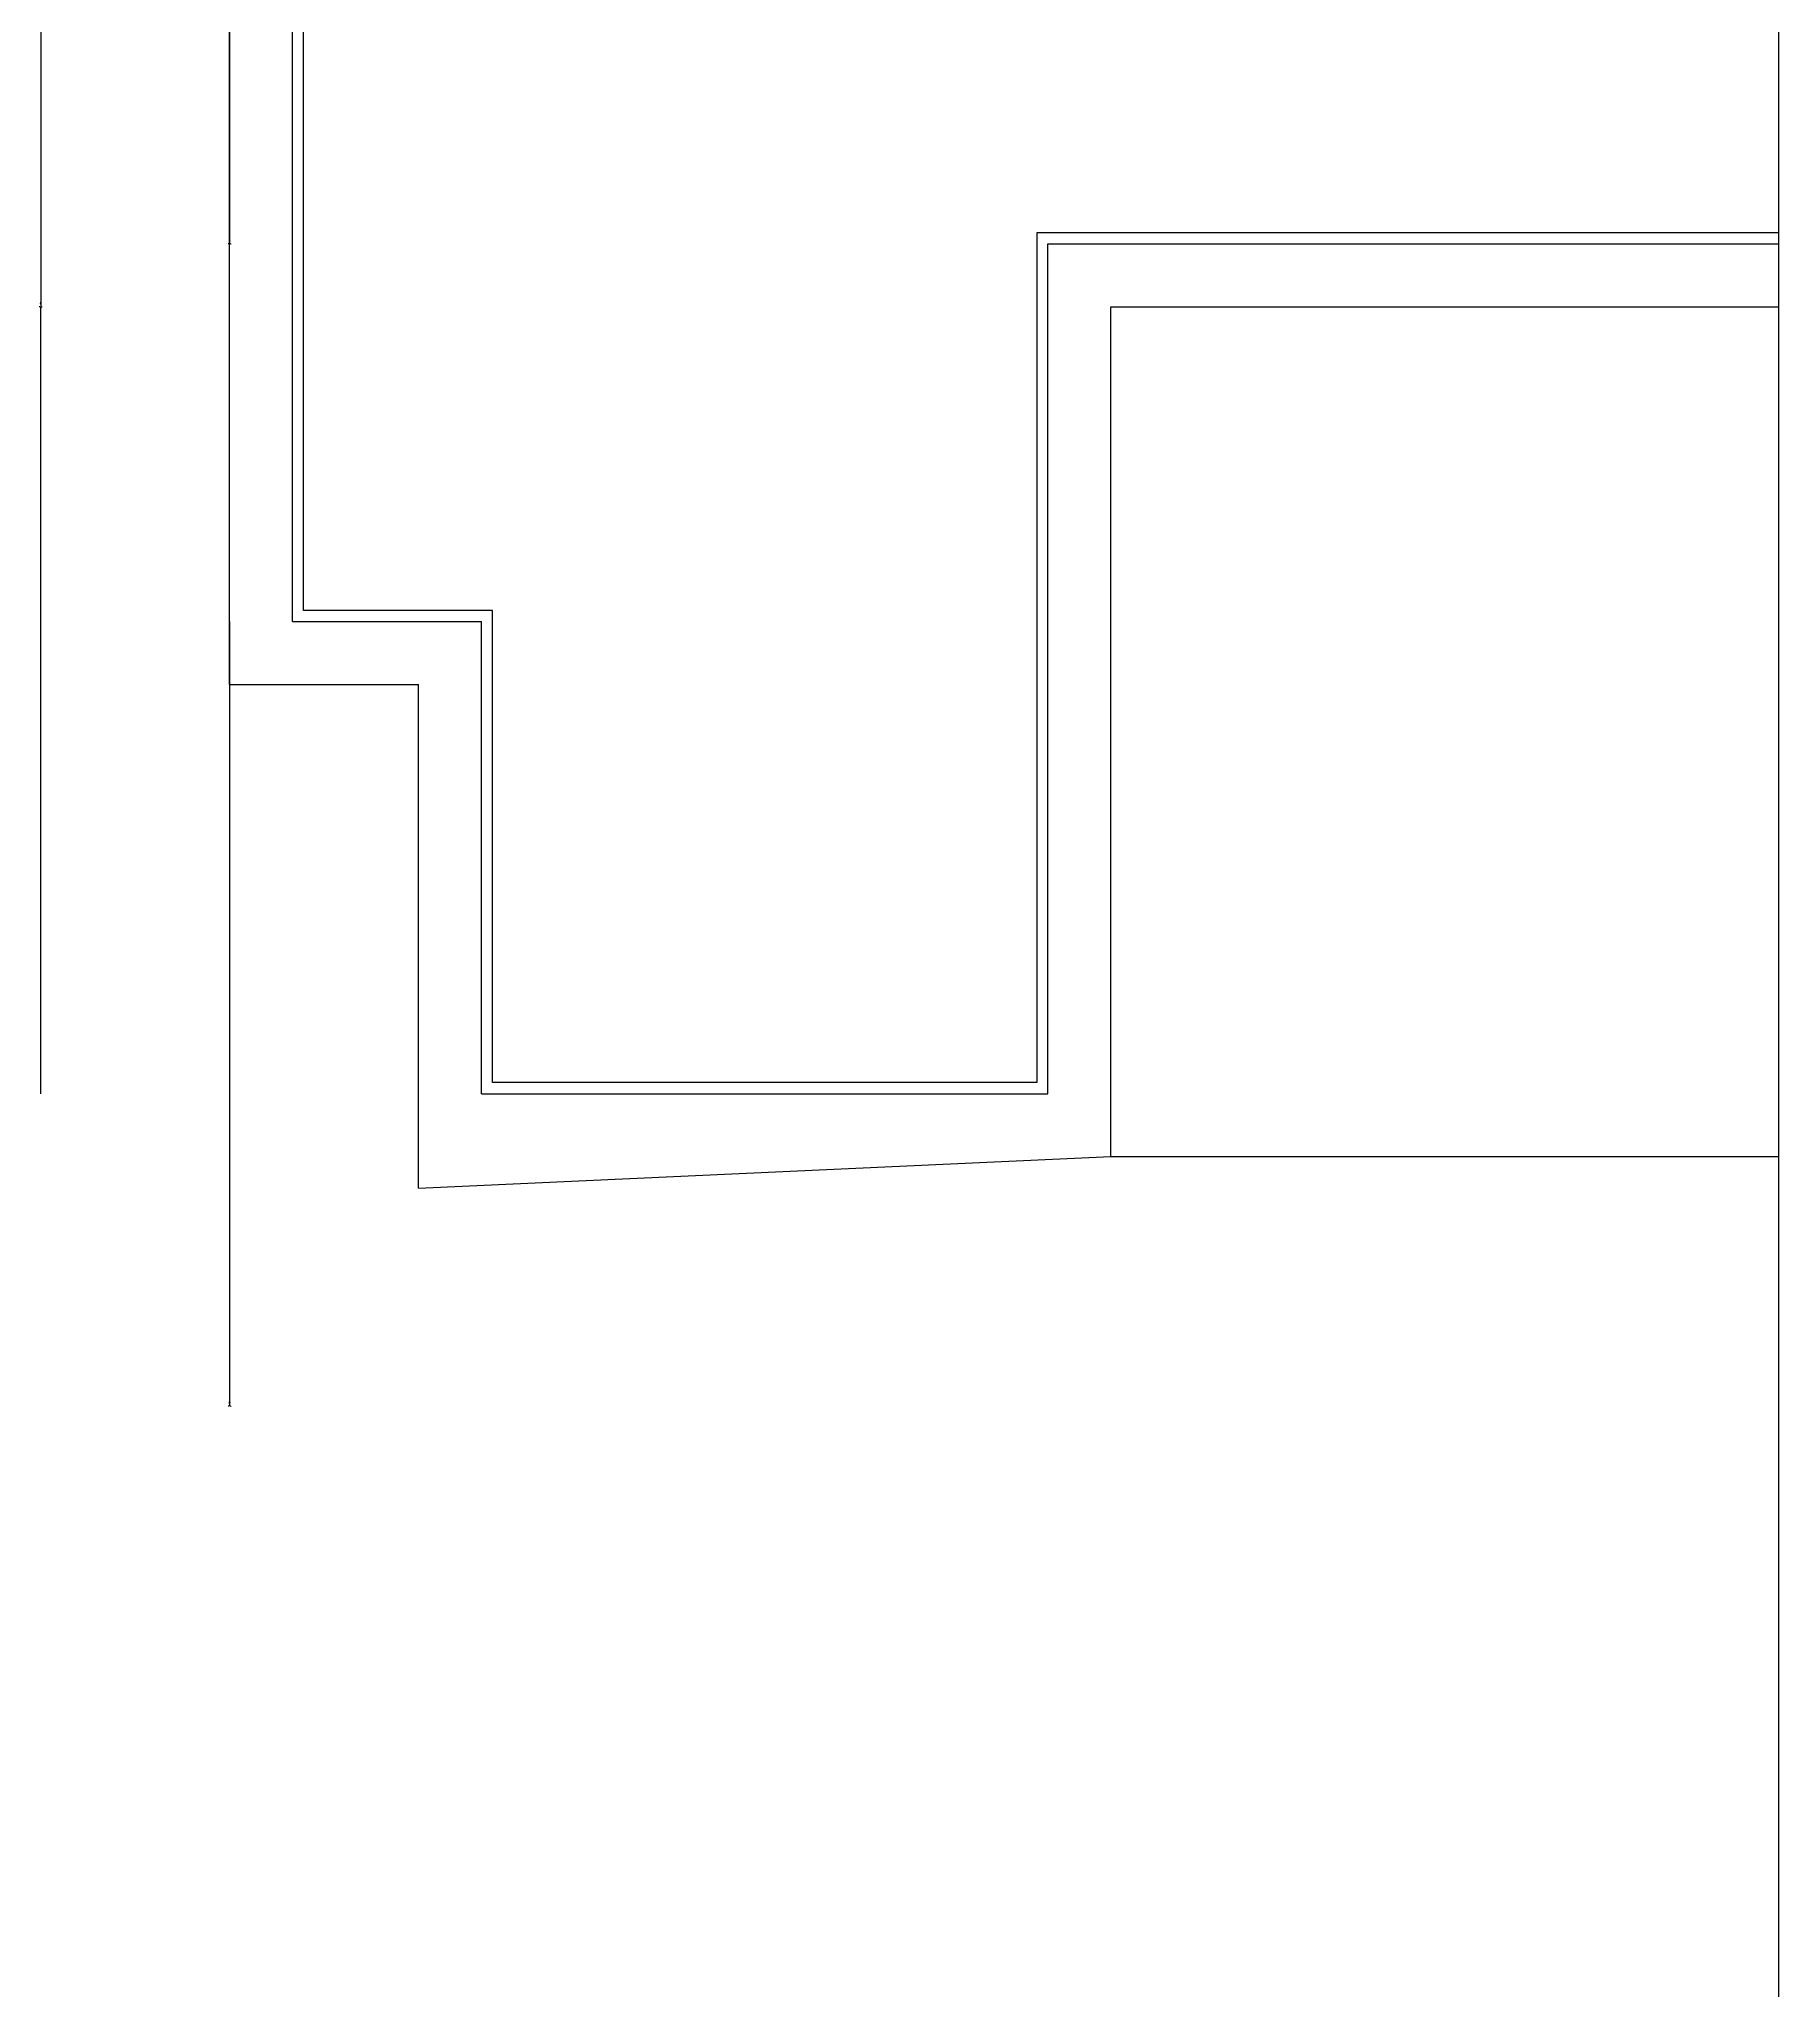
# Model space of a CAD drawing. Header units: metres. Extents: x 2560 to 14440, y -4690 to 3710.
# Drawn here: x 11755 to 12307, y 903 to 1525 of the extents above; entities that cross this region are included whole.
import ezdxf

# ---------------------------------------------------------------- set-up
doc = ezdxf.new("R2010")
doc.units = ezdxf.units.M
for name, color, linetype in [('LM', 141, 'Continuous'), ('OTHER', 7, 'Continuous'), ('PUB_DIM', 3, 'Continuous'), ('PUB_WALL', 7, 'Continuous'), ('S_WALL', 7, 'Continuous')]:
    doc.layers.add(name, color=color, linetype=linetype)
doc.dimstyles.get("Standard").update_dxf_attribs({"dimtxt": 2.5, "dimasz": 2.5, "dimexe": 1.25, "dimexo": 0.625, "dimtad": 1, "dimcen": 2.5, "dimazin": 3, "dimtfac": 1, "dimtmove": 0, "dimatfit": 3})

# ---------------------------------------------------------------- blocks, each defined once
blk = doc.blocks.new('*D33')
for p, q in [((11755.11, 1690), (11755.11, 1440)), ((11754.86, 1440), (11754.61, 1440)), ((11755.11, 1190), (11755.11, 1440)), ((11755.11, 1440), (11755.11, 1440)), ((11755.36, 1440), (11755.61, 1440))]:
    blk.add_line(p, q)
at = {"layer": 'Defpoints'}
for p in [(11755.11, 1690), (11755.11, 1440), (11755.11, 1190)]:
    blk.add_point(p, dxfattribs=at)
at = {"layer": 'PUB_DIM', "insert": (11755.11, 1441.125), "char_height": 1, "attachment_point": 5}
blk.add_mtext('0', dxfattribs=at)
blk = doc.blocks.new('*D34')
for p, q in [((11815.11, 1590), (11815.11, 1460)), ((11814.86, 1460), (11814.61, 1460)), ((11815.11, 1340), (11815.11, 1460)), ((11815.11, 1460), (11815.11, 1460)), ((11815.36, 1460), (11815.61, 1460))]:
    blk.add_line(p, q)
at = {"layer": 'Defpoints'}
for p in [(11815.11, 1590), (11815.11, 1460), (11815.11, 1340)]:
    blk.add_point(p, dxfattribs=at)
at = {"layer": 'PUB_DIM', "insert": (11815.11, 1461.125), "char_height": 1, "attachment_point": 5}
blk.add_mtext('0', dxfattribs=at)
blk = doc.blocks.new('*D35')
for p, q in [((11815.11, 1340), (11815.11, 1090.74)), ((11815.11, 1190), (11815.11, 1090.74)), ((11814.86, 1090.74), (11814.61, 1090.74)), ((11815.11, 1090.74), (11815.11, 1090.74)), ((11815.36, 1090.74), (11815.61, 1090.74))]:
    blk.add_line(p, q)
at = {"layer": 'Defpoints'}
for p in [(11815.11, 1340), (11815.11, 1190), (11815.11, 1090.74)]:
    blk.add_point(p, dxfattribs=at)
at = {"layer": 'PUB_DIM', "insert": (11815.11, 1091.865), "char_height": 1, "attachment_point": 5}
blk.add_mtext('0', dxfattribs=at)

msp = doc.modelspace()

# ---------------------------------------------------------------- linework, layer by layer
at = {"layer": 'LM'}
for p, q in [((11815.11, 1320), (11815.11, 1610)), ((12095.11, 1440), (12307.3, 1440)), ((12095.11, 1170), (12095.11, 1440)), ((11815.11, 1320), (11875.11, 1320)), ((11875.11, 1160), (11875.11, 1320)), ((11875.11, 1160), (12095.11, 1170)), ((12095.11, 1170), (12307.3, 1170))]:
    msp.add_line(p, q, dxfattribs=at)
at = {"layer": 'OTHER'}
msp.add_line((12307.3, 903.08), (12307.3, 1907.41), dxfattribs=at)
at = {"layer": 'PUB_WALL'}
msp.add_lwpolyline([(12307.3, 1463.5), (12071.61, 1463.5), (12071.61, 1193.5), (11898.61, 1193.5), (11898.61, 1343.5), (11838.61, 1343.5), (11838.61, 1586.5), (11898.61, 1586.5), (11898.61, 1686.5), (12071.61, 1686.5), (12071.61, 1536.5), (12307.3, 1536.5)], dxfattribs=at)
at = {"layer": 'S_WALL'}
for p, q in [((11835.11, 1340), (11835.11, 1590)), ((12075.11, 1460), (12307.3, 1460)), ((12075.11, 1190), (12075.11, 1460)), ((11835.11, 1340), (11895.11, 1340)), ((11895.11, 1190), (11895.11, 1340)), ((11895.11, 1190), (12075.11, 1190))]:
    msp.add_line(p, q, dxfattribs=at)

# ---------------------------------------------------------------- dimensions: what is measured, and where the dimension line sits
at = {"layer": 'PUB_DIM'}
for base, p1, p2, picture, middle in [((11755.11, 1440), (11755.11, 1690), (11755.11, 1190), '*D33', (11755.11, 1441.125)), ((11815.11, 1460), (11815.11, 1590), (11815.11, 1340), '*D34', (11815.11, 1461.125)), ((11815.11, 1090.74), (11815.11, 1340), (11815.11, 1190), '*D35', (11815.11, 1091.865))]:
    dim = msp.add_linear_dim(base=base, p1=p1, p2=p2, dimstyle='Standard', dxfattribs=at)
    dim.commit()
    dim.dimension.update_dxf_attribs({"geometry": picture, "text_midpoint": middle})

doc.saveas('drawing.dxf')
